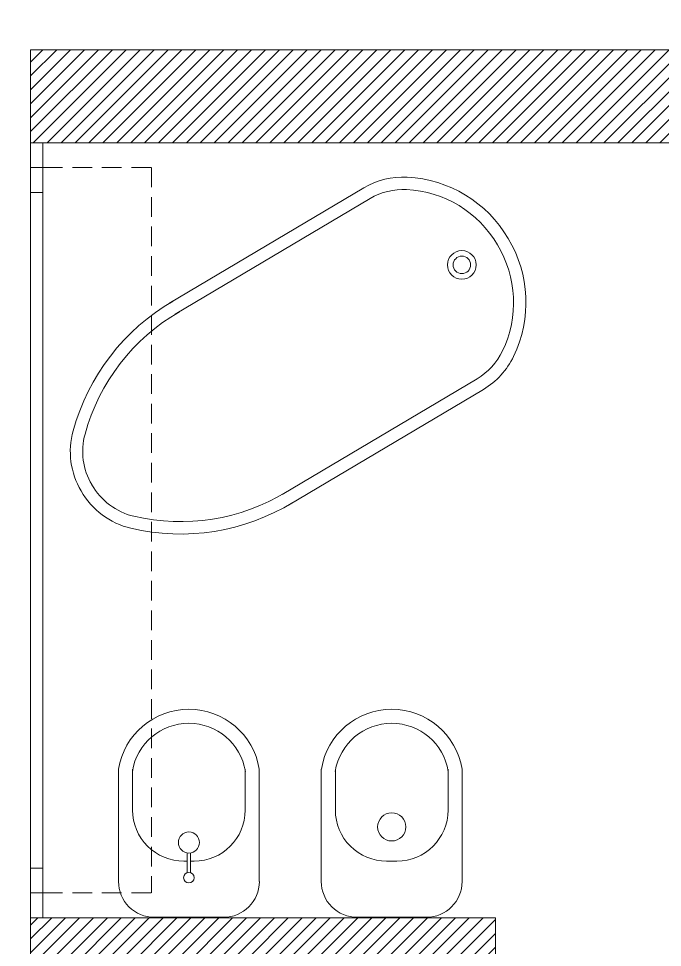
# Model space of a CAD drawing. Header units: millimetres. Extents: x 935 to 13922, y 3203 to 7816.
# Drawn here: x 3720.6 to 3928.3, y 6746.5 to 7046.1 of the extents above; entities that cross this region are included whole.
import ezdxf

# ---------------------------------------------------------------- set-up
doc = ezdxf.new("R2010")
doc.units = ezdxf.units.MM
doc.linetypes.add('TRATTEGGIATA2', pattern=[9.525, 6.35, -3.175])
doc.layers.get('0').update_dxf_attribs({"lineweight": 20})
for name, color, linetype, lineweight in [('ARREDI_attrezzature - furniture', 175, 'Continuous', 13), ('campiture', 253, 'Continuous', 0), ('finestre', 141, 'Continuous', 13), ('sanitari_bordi', 175, 'Continuous', 13)]:
    doc.layers.add(name, color=color, linetype=linetype, lineweight=lineweight)

# ---------------------------------------------------------------- blocks, each defined once
blk = doc.blocks.new('wc 3671')
at = {"layer": 'ARREDI_attrezzature - furniture'}
for p, q in [((148.5053, 85.6766), (148.8248, 85.6766)), ((148.5053, 85.6366), (148.6218, 85.6366)), ((148.9264, 85.5749), (148.9264, 85.3782)), ((148.7671, 85.4913), (148.7671, 85.4619)), ((148.5053, 85.3166), (148.6218, 85.3166)), ((148.5053, 85.2766), (148.8248, 85.2766))]:
    blk.add_line(p, q, dxfattribs=at)
blk.add_circle((148.6697, 85.4766), 0.04, dxfattribs=at)
for centre, radius, start, end in [((148.538, 85.4766), 0.2026, 99.2709, 260.7291), ((148.8248, 85.5749), 0.1017, 0, 90), ((148.538, 85.4766), 0.1626, 99.2709, 260.7291), ((148.6218, 85.4913), 0.1453, 0, 90), ((148.6218, 85.4619), 0.1453, 270, 0), ((148.8248, 85.3782), 0.1017, 270, 0)]:
    blk.add_arc(centre, radius, start, end, dxfattribs=at)
blk = doc.blocks.new('bidè 3725')
at = {"layer": 'ARREDI_attrezzature - furniture'}
for p, q in [((148.5053, 86.277), (148.8248, 86.277)), ((148.5053, 86.237), (148.6218, 86.237)), ((148.9264, 86.1754), (148.9264, 85.9787)), ((148.7435, 86.082), (148.7998, 86.082)), ((148.7671, 86.0917), (148.7671, 86.082)), ((148.7435, 86.072), (148.7998, 86.072)), ((148.7671, 86.072), (148.7671, 86.0623)), ((148.5053, 85.917), (148.6218, 85.917)), ((148.5053, 85.877), (148.8248, 85.877))]:
    blk.add_line(p, q, dxfattribs=at)
for centre, radius in [((148.7139, 86.077), 0.03), ((148.8139, 86.077), 0.015)]:
    blk.add_circle(centre, radius, dxfattribs=at)
for centre, radius, start, end in [((148.538, 86.077), 0.2026, 99.2709, 260.7291), ((148.8248, 86.1754), 0.1017, 0, 90), ((148.538, 86.077), 0.1626, 99.2709, 260.7291), ((148.6218, 86.0917), 0.1453, 0, 90), ((148.6218, 86.0623), 0.1453, 270, 0), ((148.8248, 85.9787), 0.1017, 270, 0)]:
    blk.add_arc(centre, radius, start, end, dxfattribs=at)

msp = doc.modelspace()

# ---------------------------------------------------------------- hatches: boundary and pattern name
at = {"layer": 'campiture'}
h = msp.add_hatch(dxfattribs=at)
h.set_pattern_fill('ANSI31', color=256)
h.set_pattern_definition([(45, (435.8615, -1191.1522), (-2.245064, 2.245064), [])])
h.paths.add_polyline_path([(4034.29, 7018.9), (4034.29, 7036.04), (3724.44, 7036.04), (3724.44, 7006.04), (3728.44, 7006.04), (4004.44, 7006.04), (4004.44, 6842.62), (4004.44, 6836.04), (4034.44, 6836.04), (4034.44, 6863.94), (4096.18, 6863.94), (4096.18, 6893.94), (4034.29, 6893.94)])
h.paths.add_polyline_path([(4274.02, 7036.04), (4244.02, 7036.04), (4244.02, 7007.2), (4274.02, 7007.2)], flags=17)
h.paths.add_polyline_path([(4494.39, 6893.94), (4433.91, 6893.94), (4433.91, 6923.94), (4433.91, 7043.94), (4520.27, 7043.94), (4520.27, 7073.94), (4404.44, 7073.94), (4404.44, 6893.94), (4186.18, 6893.94), (4186.18, 6863.94), (4404.44, 6863.94), (4494.39, 6863.94)])
h.paths.add_polyline_path([(4664.44, 7073.94), (4585.27, 7073.94), (4585.27, 7043.94), (4633.91, 7043.94), (4633.91, 6893.94), (4573.91, 6893.94), (4564.39, 6893.94), (4564.39, 6881.44), (4639.39, 6881.44), (4639.39, 6876.44), (4564.39, 6876.44), (4564.39, 6863.94), (4634.44, 6863.94), (4634.44, 6736.67), (4664.44, 6736.67), (4664.44, 6893.94)])
h.paths.add_polyline_path([(4664.44, 6596.67), (4634.44, 6596.67), (4634.44, 6469.41), (4634.44, 6467.18), (4646.94, 6467.18), (4646.94, 6552.18), (4651.94, 6552.18), (4651.94, 6467.18), (4664.44, 6467.18)])
h.paths.add_polyline_path([(4954.44, 6510.62), (4924.44, 6510.62), (4924.44, 6156.26), (4664.44, 6156.26), (4664.44, 6256.26), (4664.44, 6387.18), (4634.44, 6387.18), (4634.44, 6126.26), (4854.44, 6126.26), (4954.44, 6126.26)])
h.paths.add_polyline_path([(4034.44, 6387.18), (4004.44, 6387.18), (4004.44, 6185.94), (4004.44, 6155.18), (3604.44, 6155.18), (3604.44, 6509.18), (3574.44, 6509.18), (3574.44, 6125.18), (4034.44, 6125.18), (4034.44, 6185.94)])
h.paths.add_polyline_path([(3882.37, 6509.18), (3862.37, 6509.18), (3862.37, 6489.18), (3882.37, 6489.18)])
h.paths.add_polyline_path([(4016.94, 6552.18), (4021.94, 6552.18), (4021.94, 6467.18), (4034.44, 6467.18), (4034.44, 6756.04), (4021.79, 6756.04), (4021.79, 6671.04), (4016.79, 6671.04), (4016.79, 6756.04), (4004.44, 6756.04), (3954.44, 6756.04), (3954.44, 6726.04), (4004.44, 6726.04), (4004.44, 6509.18), (3954.44, 6509.18), (3954.44, 6467.18), (4016.94, 6467.18)])
h.paths.add_polyline_path([(3788.97, 6743.47), (3874.41, 6743.47), (3874.44, 6756.04), (3724.44, 6756.04), (3724.44, 6726.04), (3874.37, 6726.04), (3874.4, 6738.47), (3788.97, 6738.47)])

# ---------------------------------------------------------------- linework, layer by layer
for p, q in [((3724.44, 7036.04), (3728.44, 7036.04)), ((3724.44, 7036.04), (4034.29, 7036.04)), ((3724.44, 7006.04), (3724.44, 7036.04)), ((3724.44, 7006.04), (3724.44, 6998.04)), ((3724.44, 7006.04), (3728.44, 7006.04)), ((3724.44, 7006.04), (3728.44, 7006.04)), ((3728.44, 7006.04), (4004.44, 7006.04)), ((3728.44, 6998.04), (3728.44, 7006.04)), ((3724.44, 6998.04), (3728.44, 6998.04)), ((3724.44, 6998.04), (3724.44, 6990.04)), ((3728.44, 6990.04), (3728.44, 6998.04)), ((3724.44, 6990.04), (3728.44, 6990.04)), ((3724.44, 6772.04), (3724.44, 6764.04)), ((3724.44, 6772.04), (3728.44, 6772.04)), ((3728.44, 6764.04), (3728.44, 6772.04)), ((3724.44, 6764.04), (3724.44, 6756.04)), ((3724.44, 6764.04), (3728.44, 6764.04)), ((3728.44, 6756.04), (3728.44, 6764.04)), ((3724.44, 6756.04), (3724.44, 6726.04)), ((3874.44, 6756.04), (3724.44, 6756.04)), ((3874.37, 6726.04), (3874.44, 6756.04))]:
    msp.add_line(p, q)
at = {"layer": 'finestre'}
for p, q in [((3724.44, 6998.04), (3724.44, 6764.04)), ((3728.44, 6764.04), (3728.44, 6998.04))]:
    msp.add_line(p, q, dxfattribs=at)
at = {"layer": 'finestre', "linetype": 'TRATTEGGIATA2'}
for p, q in [((3728.44, 6998.04), (3763.44, 6998.04)), ((3763.44, 6998.04), (3763.44, 6764.04)), ((3728.44, 6764.04), (3763.44, 6764.04))]:
    msp.add_line(p, q, dxfattribs=at)
at = {"layer": 'sanitari_bordi'}
for points in [[(3878.52, 6975.17, 0.253315), (3845.97, 6994.95, 0.147477), (3831.96, 6991.48), (3769.11, 6954.16)], [(3875.06, 6973.16, 0.253315), (3845.77, 6990.96, 0.147477), (3834, 6988.04), (3771.15, 6950.72)], [(3875.09, 6973.11, -0.253315), (3876.7, 6938.87, -0.147477), (3868.51, 6929.93), (3805.65, 6892.61)], [(3878.52, 6975.17, -0.253315), (3880.3, 6937.13, -0.147477), (3870.55, 6926.49), (3807.69, 6889.17)], [(3770.49, 6954.98, 0.197101), (3738.18, 6913.12, 0.203733), (3740.79, 6893.74, 0.203733)], [(3772.49, 6951.52, 0.197101), (3742.04, 6912.06, 0.203733), (3744.23, 6895.78, 0.203733)], [(3807, 6893.41, -0.197101), (3757.78, 6885.56, -0.209473), (3744.28, 6895.7, -0.209473)], [(3809.08, 6889.99, -0.197101), (3756.86, 6881.67, -0.209473), (3740.79, 6893.74, -0.203733)]]:
    msp.add_lwpolyline(points, format="xyb", dxfattribs=at)
for radius in [4.62, 2.82]:
    msp.add_circle((3863.59, 6966.65), radius, dxfattribs=at)

# ---------------------------------------------------------------- block references
at = {"layer": 'sanitari_bordi', "xscale": 113.5517461896344, "yscale": 113.5517461896344, "zscale": 113.5517461896344, "rotation": 270}
for name, p in [('bidè 3725', (-5998.65, 23667.05)), ('wc 3671', (-5865.05, 23667.05))]:
    msp.add_blockref(name, p, dxfattribs=at)

doc.saveas('drawing.dxf')
